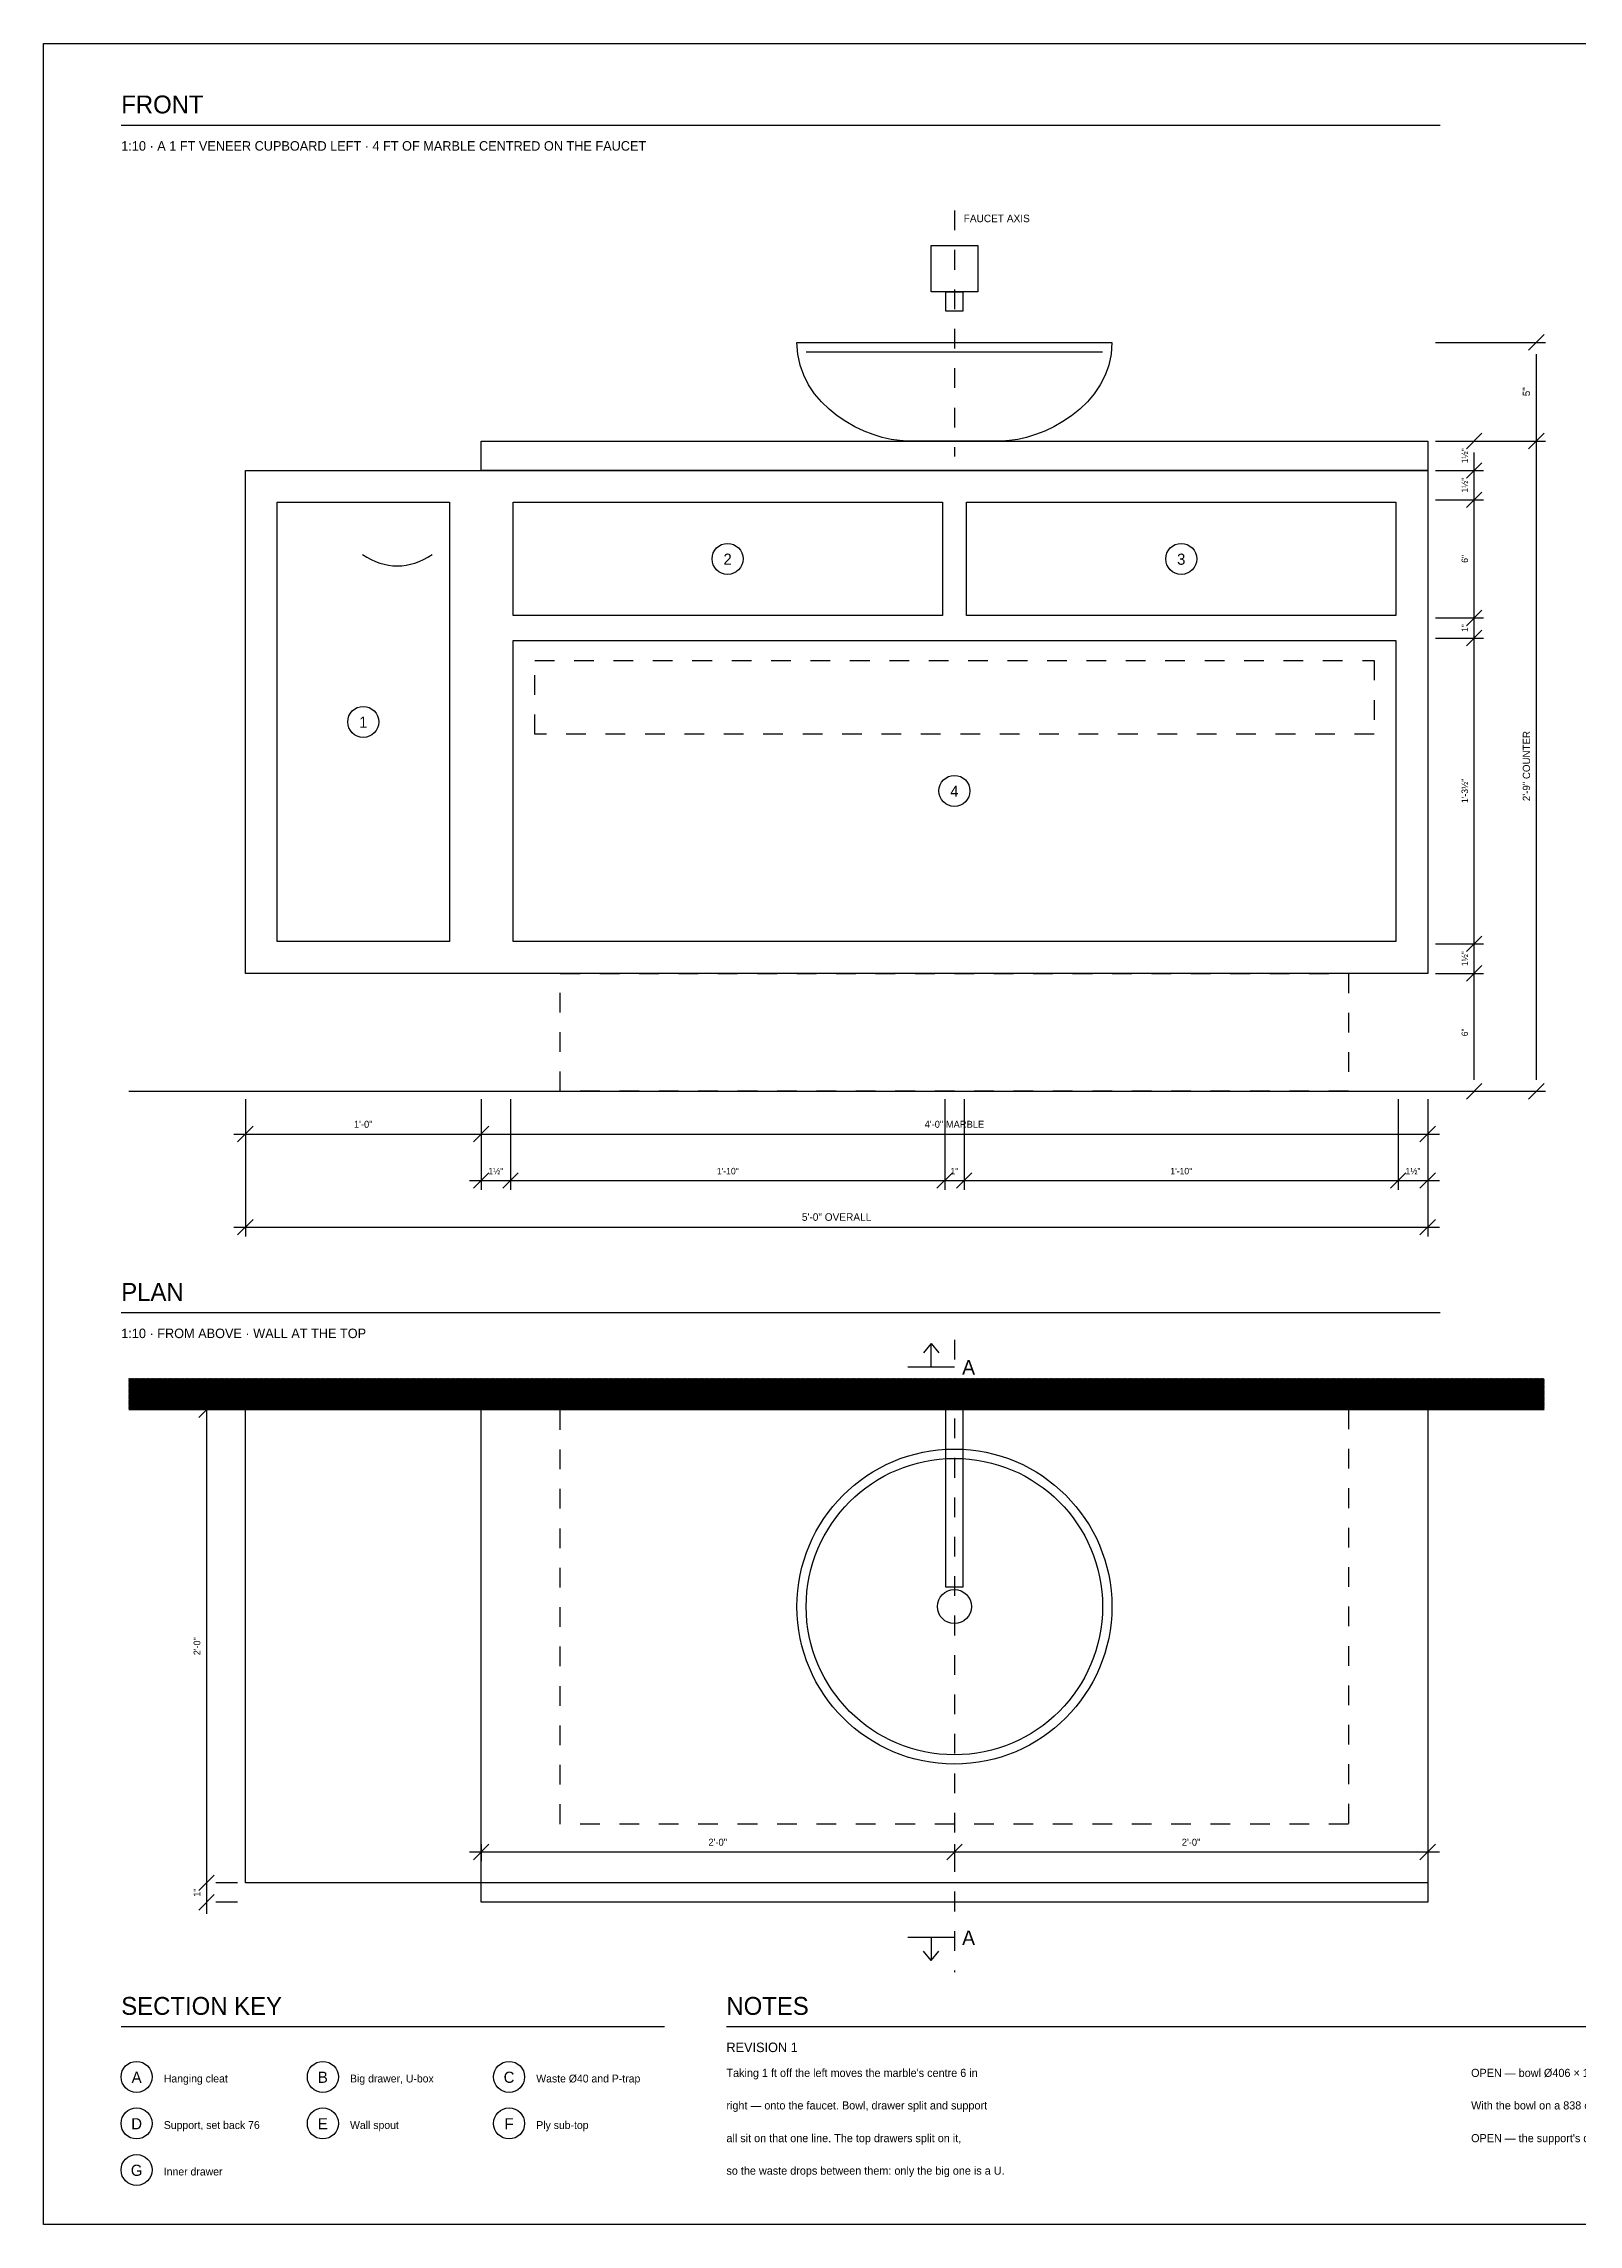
# Model space of a CAD drawing. Header units: inches. Extents: x 0.3 to 16.2, y 0.3 to 11.4.
# Drawn here: x 0.31 to 8.1, y 0.31 to 11.38 of the extents above; entities that cross this region are included whole.
import ezdxf
from ezdxf.enums import TextEntityAlignment as Align

# ---------------------------------------------------------------- set-up
doc = ezdxf.new("R2010")
doc.units = ezdxf.units.IN
doc.header["$LTSCALE"] = 0.009843
doc.header["$MEASUREMENT"] = 0
doc.linetypes.add('DASHED', pattern=[0.6, 0.5, -0.1])
for name, color, linetype in [('DIMENSIONS', 1, 'Continuous'), ('GEOMETRY', 7, 'Continuous'), ('HATCH', 8, 'Continuous'), ('TEXT', 7, 'Continuous')]:
    doc.layers.add(name, color=color, linetype=linetype)

msp = doc.modelspace()

# ---------------------------------------------------------------- hatches: boundary and pattern name
at = {"layer": 'HATCH'}
h = msp.add_hatch(dxfattribs=at)
h.set_pattern_fill('ANSI31', scale=0.01574803)
h.paths.add_polyline_path([(0.748, 4.606), (7.929, 4.606), (7.929, 4.449), (0.748, 4.449), (0.748, 4.606)])

# ---------------------------------------------------------------- linework, layer by layer
at = {"layer": 'DIMENSIONS', "linetype": 'DASHED'}
for p, q in [((4.937, 10.531), (4.937, 9.283)), ((4.937, 4.803), (4.937, 1.594))]:
    msp.add_line(p, q, dxfattribs=at)
at = {"layer": 'DIMENSIONS'}
for p, q in [((7.378, 9.862), (7.937, 9.862)), ((7.85, 9.823), (7.929, 9.902)), ((7.89, 6.122), (7.89, 9.803)), ((7.378, 9.362), (7.622, 9.362)), ((7.378, 9.362), (7.937, 9.362)), ((7.535, 9.323), (7.614, 9.402)), ((7.575, 6.122), (7.575, 9.303)), ((7.85, 9.323), (7.929, 9.402)), ((7.378, 9.213), (7.622, 9.213)), ((7.535, 9.173), (7.614, 9.252)), ((7.535, 9.024), (7.614, 9.102)), ((7.378, 9.063), (7.622, 9.063)), ((7.378, 8.465), (7.622, 8.465)), ((7.535, 8.425), (7.614, 8.504)), ((7.378, 8.362), (7.622, 8.362)), ((7.535, 8.323), (7.614, 8.402)), ((7.378, 6.811), (7.622, 6.811)), ((7.535, 6.772), (7.614, 6.85)), ((7.378, 6.661), (7.622, 6.661)), ((7.535, 6.622), (7.614, 6.701)), ((7.535, 6.024), (7.614, 6.102)), ((7.85, 6.024), (7.929, 6.102)), ((1.339, 6.024), (1.339, 5.799)), ((1.339, 6.024), (1.339, 5.327)), ((2.535, 6.024), (2.535, 5.799)), ((2.535, 6.024), (2.535, 5.563)), ((2.685, 6.024), (2.685, 5.563)), ((4.888, 6.024), (4.888, 5.563)), ((4.986, 6.024), (4.986, 5.563)), ((7.189, 6.024), (7.189, 5.563)), ((7.339, 6.024), (7.339, 5.799)), ((7.339, 6.024), (7.339, 5.563)), ((7.339, 6.024), (7.339, 5.327)), ((7.378, 6.063), (7.622, 6.063)), ((7.378, 6.063), (7.937, 6.063)), ((1.299, 5.807), (1.378, 5.886)), ((2.496, 5.807), (2.575, 5.886)), ((7.299, 5.807), (7.378, 5.886)), ((1.28, 5.846), (7.398, 5.846)), ((2.496, 5.571), (2.575, 5.65)), ((2.646, 5.571), (2.724, 5.65)), ((4.848, 5.571), (4.927, 5.65)), ((4.947, 5.571), (5.026, 5.65)), ((7.15, 5.571), (7.228, 5.65)), ((7.299, 5.571), (7.378, 5.65)), ((2.476, 5.61), (7.398, 5.61)), ((1.28, 5.374), (7.398, 5.374)), ((1.299, 5.335), (1.378, 5.413)), ((7.299, 5.335), (7.378, 5.413)), ((1.102, 4.409), (1.181, 4.488)), ((1.142, 4.508), (1.142, 1.89)), ((1.299, 4.449), (1.189, 4.449)), ((2.496, 2.165), (2.575, 2.244)), ((2.535, 2.244), (2.535, 2.157)), ((4.898, 2.165), (4.976, 2.244)), ((4.937, 2.244), (4.937, 2.157)), ((7.299, 2.165), (7.378, 2.244)), ((7.339, 2.244), (7.339, 2.157)), ((2.476, 2.205), (7.398, 2.205)), ((1.102, 2.008), (1.181, 2.087)), ((1.299, 2.047), (1.189, 2.047)), ((1.102, 1.909), (1.181, 1.988)), ((1.299, 1.949), (1.189, 1.949))]:
    msp.add_line(p, q, dxfattribs=at)
at = {"layer": 'GEOMETRY'}
for p, q in [((0.709, 10.965), (7.402, 10.965)), ((4.185, 9.815), (5.689, 9.815)), ((0.748, 6.063), (7.929, 6.063)), ((0.709, 4.941), (7.402, 4.941)), ((0.748, 4.449), (7.929, 4.449)), ((0.709, 1.319), (3.465, 1.319)), ((3.78, 1.319), (11.26, 1.319))]:
    msp.add_line(p, q, dxfattribs=at)
for points in [[(0.315, 11.378), (16.22, 11.378), (16.22, 0.315), (0.315, 0.315), (0.315, 11.378)], [(4.819, 10.354), (5.055, 10.354), (5.055, 10.118), (4.819, 10.118), (4.819, 10.354)], [(4.894, 10.118), (4.98, 10.118), (4.98, 10.02), (4.894, 10.02), (4.894, 10.118)], [(4.138, 9.862), (5.736, 9.862)], [(2.535, 9.362), (7.339, 9.362), (7.339, 9.213), (2.535, 9.213), (2.535, 9.362)], [(5.177, 9.362), (4.697, 9.362)], [(1.339, 9.213), (7.339, 9.213), (7.339, 6.661), (1.339, 6.661), (1.339, 9.213)], [(1.5, 9.051), (2.374, 9.051), (2.374, 6.823), (1.5, 6.823), (1.5, 9.051)], [(2.697, 9.051), (4.876, 9.051), (4.876, 8.476), (2.697, 8.476), (2.697, 9.051)], [(4.998, 9.051), (7.177, 9.051), (7.177, 8.476), (4.998, 8.476), (4.998, 9.051)], [(2.697, 8.35), (7.177, 8.35), (7.177, 6.823), (2.697, 6.823), (2.697, 8.35)], [(4.819, 4.665), (4.819, 4.783), (4.78, 4.736)], [(4.819, 4.783), (4.858, 4.736)], [(4.701, 4.665), (4.937, 4.665)], [(1.339, 4.449), (7.339, 4.449), (7.339, 2.047), (1.339, 2.047), (1.339, 4.449)], [(2.535, 4.449), (7.339, 4.449), (7.339, 1.949), (2.535, 1.949), (2.535, 4.449)], [(4.894, 4.449), (4.98, 4.449), (4.98, 3.547), (4.894, 3.547), (4.894, 4.449)], [(4.701, 1.772), (4.937, 1.772)], [(4.819, 1.772), (4.819, 1.654), (4.78, 1.701)], [(4.819, 1.654), (4.858, 1.701)]]:
    msp.add_lwpolyline(points, dxfattribs=at)
at = {"layer": 'GEOMETRY', "linetype": 'DASHED'}
for points in [[(2.807, 8.248), (7.067, 8.248), (7.067, 7.874), (2.807, 7.874), (2.807, 8.248)], [(2.937, 6.661), (6.937, 6.661), (6.937, 6.063), (2.937, 6.063), (2.937, 6.661)], [(2.937, 4.449), (6.937, 4.449), (6.937, 2.346), (2.937, 2.346), (2.937, 4.449)]]:
    msp.add_lwpolyline(points, dxfattribs=at)
at = {"layer": 'GEOMETRY'}
for centre, radius in [((3.786, 8.764), 0.0787), ((6.088, 8.764), 0.0787), ((1.937, 7.937), 0.0787), ((4.937, 7.587), 0.0787), ((4.937, 3.449), 0.799), ((4.937, 3.449), 0.752), ((4.937, 3.449), 0.0866), ((0.787, 1.063), 0.0787), ((1.732, 1.063), 0.0787), ((2.677, 1.063), 0.0787), ((0.787, 0.827), 0.0787), ((1.732, 0.827), 0.0787), ((2.677, 0.827), 0.0787), ((0.787, 0.591), 0.0787)]:
    msp.add_circle(centre, radius, dxfattribs=at)
for points in [[(4.697, 9.362), (4.497, 9.362), (4.138, 9.537), (4.138, 9.862)], [(5.736, 9.862), (5.736, 9.537), (5.377, 9.362), (5.177, 9.362)], [(1.933, 8.787), (2.051, 8.709), (2.169, 8.709), (2.287, 8.787)]]:
    msp.add_open_spline(points, degree=3, dxfattribs=at)

# ---------------------------------------------------------------- texts
at = {"layer": 'TEXT'}
for s, height, p in [('FRONT', 0.0907, (0.709, 11.024)), ('1:10 · A 1 FT VENEER CUPBOARD LEFT · 4 FT OF MARBLE CENTRED ON THE FAUCET', 0.04819, (0.709, 10.835)), ('FAUCET AXIS', 0.03827, (4.984, 10.472)), ('PLAN', 0.0907, (0.709, 5)), ('1:10 · FROM ABOVE · WALL AT THE TOP', 0.04819, (0.709, 4.811)), ('A', 0.0737, (4.976, 4.626)), ('A', 0.0737, (4.976, 1.732)), ('SECTION KEY', 0.09071, (0.709, 1.378)), ('NOTES', 0.0907, (3.78, 1.378)), ('REVISION 1', 0.0482, (3.78, 1.189)), ('Hanging cleat', 0.03969, (0.925, 1.035)), ('Big drawer, U-box', 0.03969, (1.87, 1.035)), ('Waste Ø40 and P-trap', 0.03969, (2.815, 1.035)), ("Taking 1 ft off the left moves the marble's centre 6 in", 0.0411, (3.78, 1.063)), ('OPEN — bowl Ø406 × 127 and the spout are assumed.', 0.0411, (7.559, 1.063)), ('right — onto the faucet. Bowl, drawer split and support', 0.0411, (3.78, 0.898)), ('With the bowl on a 838 counter its rim is at 965 (38 in).', 0.0411, (7.559, 0.898)), ('Support, set back 76', 0.03969, (0.925, 0.799)), ('Wall spout', 0.0397, (1.87, 0.799)), ('Ply sub-top', 0.03969, (2.815, 0.799)), ('all sit on that one line. The top drawers split on it,', 0.0411, (3.78, 0.732)), ("OPEN — the support's design: reference photos to come.", 0.0411, (7.559, 0.732)), ('Inner drawer', 0.03969, (0.925, 0.563)), ('so the waste drops between them: only the big one is a U.', 0.0411, (3.78, 0.567))]:
    msp.add_text(s, height=height, dxfattribs=at).set_placement(p)
for s, height, p in [('5"', 0.0369, (7.858, 9.612)), ('1½"', 0.0326, (7.543, 9.287)), ('1½"', 0.0326, (7.543, 9.138)), ('6"', 0.0326, (7.543, 8.764)), ('1"', 0.0326, (7.543, 8.413)), ('2\'-9" COUNTER', 0.03685, (7.858, 7.713)), ('1\'-3½"', 0.0326, (7.543, 7.587)), ('1½"', 0.0326, (7.543, 6.736)), ('6"', 0.0326, (7.543, 6.362)), ('2\'-0"', 0.034, (1.11, 3.248)), ('1"', 0.034, (1.11, 1.998))]:
    msp.add_text(s, height=height, rotation=90, dxfattribs=at).set_placement(p, align=Align.CENTER)
for s, height, p in [('2', 0.0567, (3.786, 8.734)), ('3', 0.0567, (6.088, 8.734)), ('1', 0.0567, (1.937, 7.907)), ('4', 0.0567, (4.937, 7.557)), ('1\'-0"', 0.0354, (1.937, 5.878)), ('4\'-0" MARBLE', 0.03543, (4.937, 5.878)), ('1½"', 0.0326, (2.61, 5.642)), ('1\'-10"', 0.0326, (3.787, 5.642)), ('1"', 0.0326, (4.937, 5.642)), ('1\'-10"', 0.0326, (6.088, 5.642)), ('1½"', 0.0326, (7.264, 5.642)), ('5\'-0" OVERALL', 0.03827, (4.339, 5.406)), ('2\'-0"', 0.0354, (3.736, 2.236)), ('2\'-0"', 0.0354, (6.138, 2.236)), ('A', 0.0567, (0.787, 1.033)), ('B', 0.0567, (1.732, 1.033)), ('C', 0.0567, (2.677, 1.033)), ('D', 0.0567, (0.787, 0.797)), ('E', 0.0567, (1.732, 0.797)), ('F', 0.0567, (2.677, 0.797)), ('G', 0.0567, (0.787, 0.561))]:
    msp.add_text(s, height=height, dxfattribs=at).set_placement(p, align=Align.CENTER)

doc.saveas('drawing.dxf')
